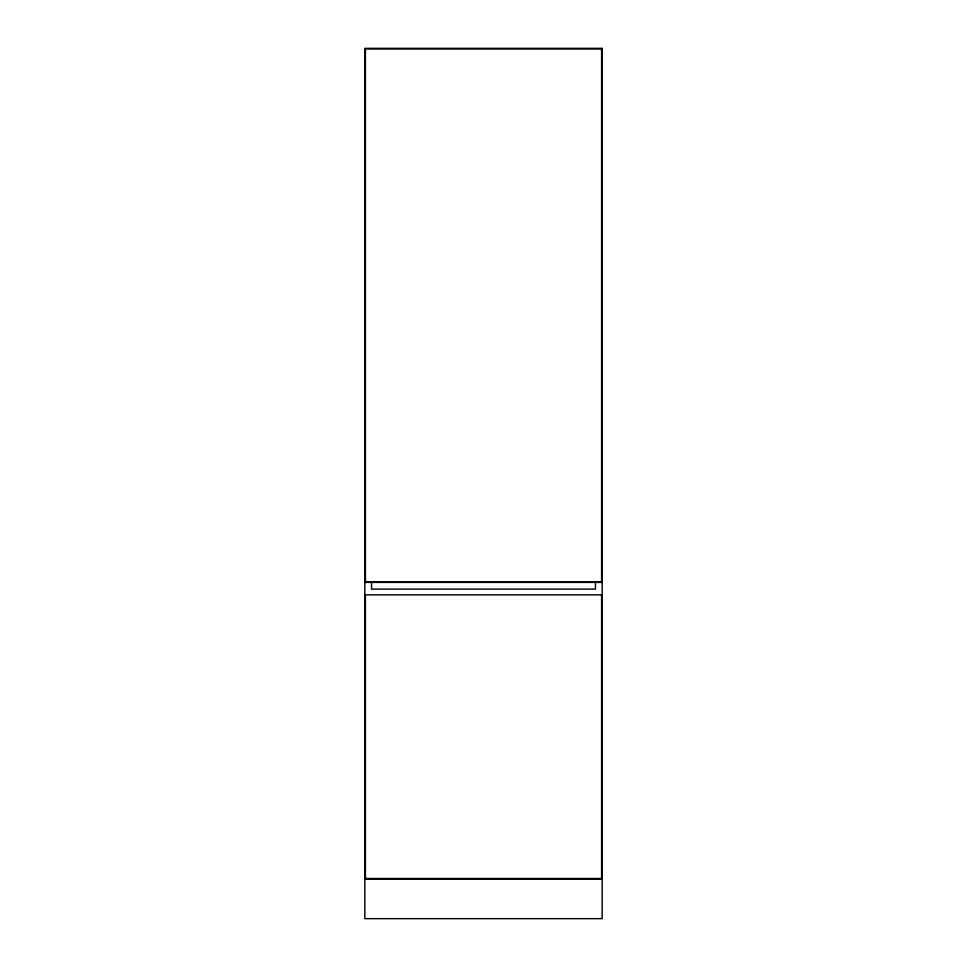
<?xml version="1.0" encoding="UTF-8"?>
<svg xmlns="http://www.w3.org/2000/svg" width="967" height="967" viewBox="0 0 967 967"><rect width="100%" height="100%" fill="white"/><g stroke="black" fill="none" stroke-linecap="round" stroke-linejoin="round"><path stroke-width="1.45" d="M364.825 582.4L602.175 582.4M364.825 879.088L602.175 879.088M595.454 582.4L595.454 589.121L371.546 589.121L371.546 582.4M602.175 48.35L364.825 48.35L364.825 918.65L602.175 918.65L602.175 48.35M601.583 48.942L365.417 48.942L365.417 581.808L601.583 581.808L601.583 48.942M601.583 594.862L365.417 594.862L365.417 878.495L601.583 878.495L601.583 594.862"/></g></svg>
